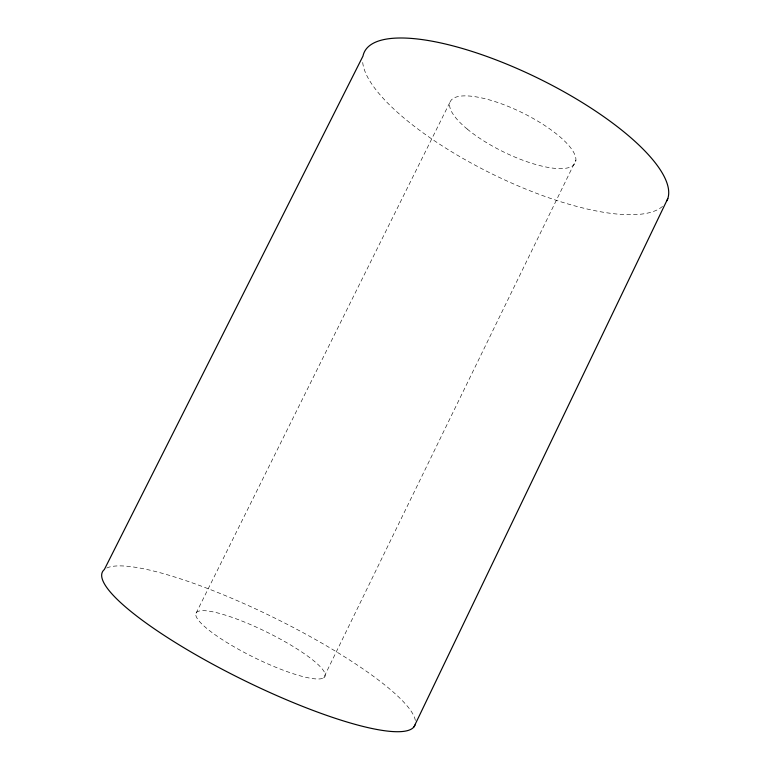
<?xml version="1.0" encoding="UTF-8"?>
<svg xmlns="http://www.w3.org/2000/svg" width="770" height="770" viewBox="0 0 770 770"><rect width="100%" height="100%" fill="white"/><g stroke="black" fill="none" stroke-linecap="round" stroke-linejoin="round"><path stroke-width="0.58" stroke-dasharray="3.85 2.89" d="M323.592 677.918A71.802 14.187 26.2 0 0 241.636 620.918A71.802 14.187 26.2 0 0 216.36 635.645A71.802 14.187 26.2 0 0 323.592 677.918L575.912 160.131M196.081 613.18L450.373 101.409M106.751 568.029A174.039 34.737 26.2 0 1 275.612 618.474A174.039 34.737 26.2 0 1 415.377 720.72M662.556 206.36A168.572 53.091 26.2 0 1 495.524 175.608A168.572 53.091 26.2 0 1 362.622 61.331M467.178 129.033A69.589 21.714 26.2 0 0 573.429 165.232A69.589 21.714 26.2 0 0 497.651 102.468A69.589 21.714 26.2 0 0 467.178 129.033"/><path stroke-width="1.16" d="M413.99 726.822L667.802 198.573M414.992 725.042A174.039 34.737 26.2 0 1 237.94 677.34A174.039 34.737 26.2 0 1 104.335 569.55L362.988 56.075A168.572 53.091 26.2 0 1 532.811 75.681A168.572 53.091 26.2 0 1 666.926 200.749"/></g></svg>
